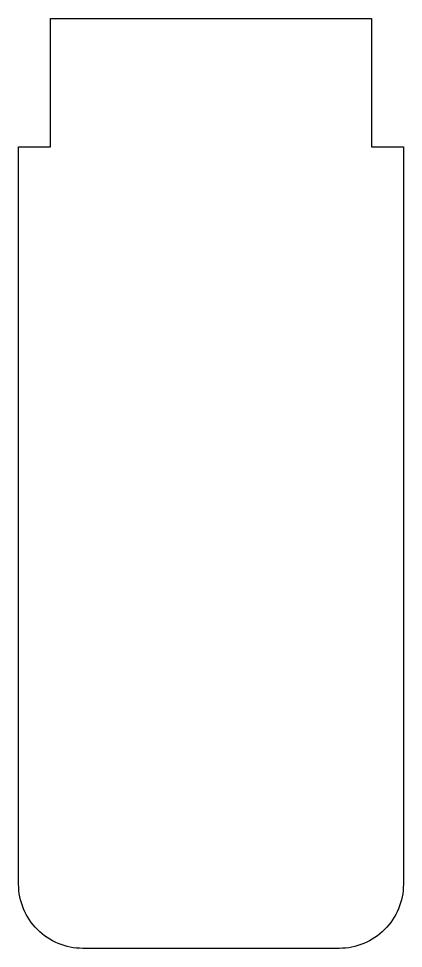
# Model space of a CAD drawing. Header units: millimetres. Extents: x 10.5 to 22.5, y -25 to 4.
import ezdxf

# ---------------------------------------------------------------- set-up
doc = ezdxf.new("R2010")
doc.units = ezdxf.units.MM
doc.layers.get('0').update_dxf_attribs({"linetype": 'CONTINUOUS'})

msp = doc.modelspace()

# ---------------------------------------------------------------- linework, layer by layer
msp.add_lwpolyline([(22.5, -23, -0.414214), (20.5, -25), (12.5, -25, -0.414214), (10.5, -23), (10.5, 0), (11.5, 0), (11.5, 4), (21.5, 4), (21.5, 0), (22.5, 0)], format="xyb", close=True)

doc.saveas('drawing.dxf')
